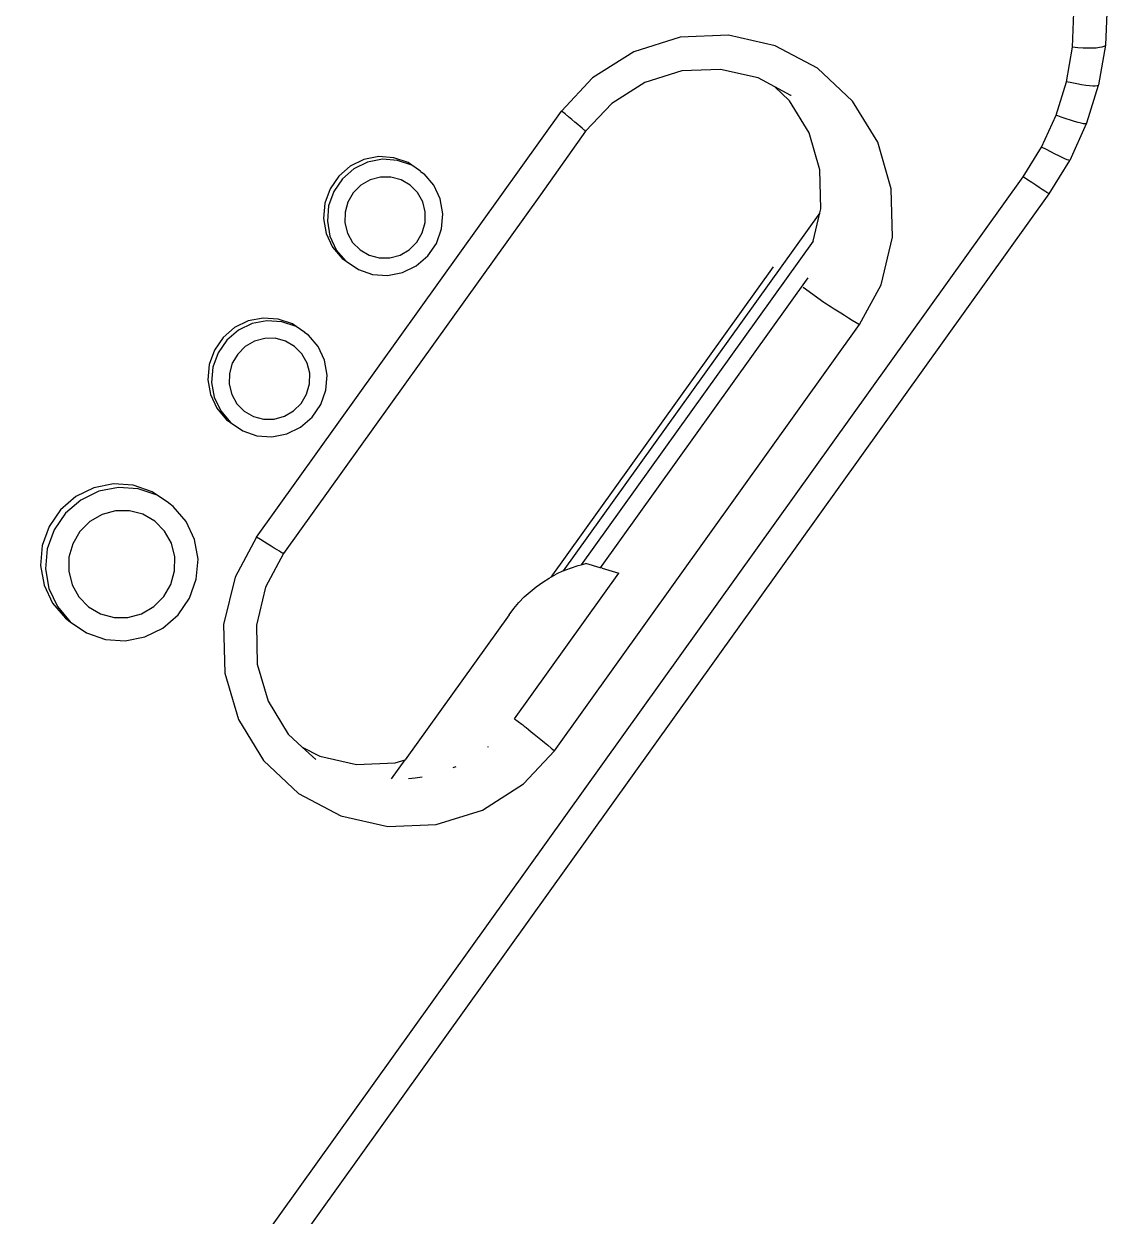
# Model space of a CAD drawing. Header units: metres. Extents: x 141303 to 146299, y 125960 to 127091.
# Drawn here: x 142377.8056 to 142378.0794, y 126613.5617 to 126613.8629 of the extents above; entities that cross this region are included whole.
import ezdxf

# ---------------------------------------------------------------- set-up
doc = ezdxf.new("R2010")
doc.units = ezdxf.units.M
doc.header["$MEASUREMENT"] = 0
doc.layers.add('Edges', color=7, linetype='Continuous')
doc.layers.add('WALL NEW', color=7, linetype='Continuous', lineweight=25)

# ---------------------------------------------------------------- blocks, each defined once
blk = doc.blocks.new('ultrasound machine pl')
at = {"layer": 'Edges'}
for p, q in [((161.244, 61.287), (160.962, 61.207)), ((161.536, 61.293), (161.244, 61.287)), ((161.821, 61.224), (161.536, 61.293)), ((162.077, 61.086), (161.821, 61.224)), ((160.712, 61.058), (160.509, 60.851)), ((160.962, 61.207), (160.712, 61.058)), ((160.962, 61.119), (160.712, 60.97)), ((161.244, 61.199), (160.962, 61.119)), ((161.536, 61.205), (161.244, 61.199)), ((161.821, 61.136), (161.536, 61.205)), ((162.077, 60.998), (161.821, 61.136)), ((162.289, 60.887), (162.077, 61.086)), ((160.712, 60.97), (160.509, 60.763)), ((161.443, 60.881), (161.239, 60.862)), ((161.645, 60.847), (161.443, 60.881)), ((162.289, 60.799), (162.077, 60.998)), ((162.44, 60.641), (162.289, 60.887)), ((160.509, 60.851), (160.368, 60.599)), ((160.509, 60.763), (160.368, 60.511)), ((161.047, 60.792), (160.879, 60.676)), ((161.239, 60.862), (161.047, 60.792)), ((161.831, 60.763), (161.645, 60.847)), ((161.989, 60.634), (161.831, 60.763)), ((162.44, 60.553), (162.289, 60.799)), ((164.504, 60.764), (164.314, 60.652)), ((164.717, 60.825), (164.504, 60.764)), ((164.717, 60.758), (164.504, 60.698)), ((164.939, 60.829), (164.717, 60.825)), ((164.939, 60.763), (164.717, 60.758)), ((165.155, 60.778), (164.939, 60.829)), ((165.155, 60.711), (164.939, 60.763)), ((165.349, 60.673), (165.155, 60.778)), ((165.349, 60.606), (165.155, 60.711)), ((167.384, 60.763), (167.194, 60.65)), ((167.597, 60.823), (167.384, 60.763)), ((167.597, 60.757), (167.384, 60.696)), ((167.819, 60.828), (167.597, 60.823)), ((167.819, 60.761), (167.597, 60.757)), ((168.034, 60.776), (167.819, 60.828)), ((168.034, 60.709), (167.819, 60.761)), ((168.228, 60.671), (168.034, 60.776)), ((168.228, 60.604), (168.034, 60.709)), ((160.368, 60.599), (160.298, 60.32)), ((160.879, 60.676), (160.748, 60.521)), ((162.108, 60.47), (161.989, 60.634)), ((162.522, 60.365), (162.44, 60.641)), ((162.522, 60.277), (162.44, 60.553)), ((164.314, 60.652), (164.161, 60.495)), ((164.314, 60.585), (164.161, 60.428)), ((164.504, 60.698), (164.314, 60.585)), ((165.509, 60.522), (165.349, 60.673)), ((165.509, 60.455), (165.349, 60.606)), ((167.194, 60.65), (167.04, 60.493)), ((167.194, 60.583), (167.04, 60.426)), ((167.384, 60.696), (167.194, 60.583)), ((168.389, 60.52), (168.228, 60.671)), ((168.389, 60.454), (168.228, 60.604)), ((160.368, 60.511), (160.298, 60.232)), ((160.748, 60.521), (160.663, 60.339)), ((162.179, 60.282), (162.108, 60.47)), ((162.522, 60.277), (162.522, 60.365)), ((164.161, 60.495), (164.054, 60.304)), ((164.161, 60.428), (164.054, 60.237)), ((164.441, 60.362), (164.342, 60.245)), ((164.568, 60.45), (164.441, 60.362)), ((164.714, 60.503), (164.568, 60.45)), ((164.868, 60.517), (164.714, 60.503)), ((165.021, 60.492), (164.868, 60.517)), ((165.163, 60.428), (165.021, 60.492)), ((165.282, 60.331), (165.163, 60.428)), ((165.624, 60.336), (165.509, 60.522)), ((165.624, 60.269), (165.509, 60.455)), ((167.04, 60.493), (166.933, 60.302)), ((167.04, 60.426), (166.933, 60.236)), ((167.321, 60.361), (167.222, 60.244)), ((167.448, 60.449), (167.321, 60.361)), ((167.593, 60.502), (167.448, 60.449)), ((167.748, 60.516), (167.593, 60.502)), ((167.901, 60.49), (167.748, 60.516)), ((168.042, 60.426), (167.901, 60.49)), ((168.162, 60.329), (168.042, 60.426)), ((168.503, 60.334), (168.389, 60.52)), ((168.503, 60.267), (168.389, 60.454)), ((160.298, 60.32), (160.298, 60.232)), ((160.298, 60.232), (160.304, 59.945)), ((160.663, 60.339), (160.628, 60.141)), ((162.198, 60.082), (162.179, 60.282)), ((162.528, 60.078), (162.522, 60.277)), ((164.054, 60.304), (164.001, 60.093)), ((164.054, 60.237), (164.001, 60.026)), ((164.342, 60.245), (164.277, 60.107)), ((165.372, 60.207), (165.282, 60.331)), ((165.426, 60.064), (165.372, 60.207)), ((165.686, 60.127), (165.624, 60.336)), ((165.686, 60.06), (165.624, 60.269)), ((166.933, 60.302), (166.88, 60.091)), ((166.933, 60.236), (166.88, 60.024)), ((167.222, 60.244), (167.157, 60.105)), ((168.251, 60.205), (168.162, 60.329)), ((168.305, 60.062), (168.251, 60.205)), ((168.565, 60.125), (168.503, 60.334)), ((168.565, 60.059), (168.503, 60.267)), ((160.628, 60.141), (160.647, 59.94)), ((162.163, 59.884), (162.198, 60.082)), ((162.526, 60.071), (162.528, 60.078)), ((162.528, 59.99), (162.526, 60.071)), ((164.001, 60.093), (164.001, 60.026)), ((164.001, 60.026), (164.005, 59.809)), ((164.277, 60.107), (164.251, 59.957)), ((165.44, 59.912), (165.426, 60.064)), ((165.686, 60.06), (165.686, 60.127)), ((165.69, 59.909), (165.686, 60.06)), ((166.88, 60.091), (166.88, 60.024)), ((166.88, 60.024), (166.885, 59.807)), ((167.157, 60.105), (167.131, 59.955)), ((168.32, 59.91), (168.305, 60.062)), ((168.565, 60.059), (168.565, 60.125)), ((168.57, 59.908), (168.565, 60.059)), ((160.304, 59.945), (160.386, 59.669)), ((160.647, 59.94), (160.718, 59.752)), ((162.078, 59.701), (162.163, 59.884)), ((162.458, 59.711), (162.528, 59.99)), ((164.251, 59.957), (164.265, 59.805)), ((165.414, 59.762), (165.44, 59.912)), ((165.637, 59.631), (165.69, 59.843)), ((165.689, 59.904), (165.69, 59.909)), ((165.69, 59.843), (165.689, 59.904)), ((167.131, 59.955), (167.145, 59.803)), ((168.293, 59.76), (168.32, 59.91)), ((168.517, 59.63), (168.57, 59.841)), ((168.569, 59.903), (168.57, 59.908)), ((168.569, 59.903), (168.57, 59.841)), ((160.386, 59.669), (160.537, 59.424)), ((160.718, 59.752), (160.837, 59.588)), ((161.947, 59.546), (162.078, 59.701)), ((162.317, 59.46), (162.458, 59.711)), ((164.005, 59.809), (164.067, 59.6)), ((164.265, 59.805), (164.319, 59.662)), ((165.349, 59.624), (165.414, 59.762)), ((166.885, 59.807), (166.947, 59.598)), ((167.145, 59.803), (167.199, 59.661)), ((168.229, 59.622), (168.293, 59.76)), ((160.837, 59.588), (160.995, 59.459)), ((161.779, 59.43), (161.947, 59.546)), ((164.067, 59.6), (164.182, 59.414)), ((164.319, 59.662), (164.409, 59.538)), ((164.409, 59.538), (164.529, 59.441)), ((165.123, 59.418), (165.25, 59.506)), ((165.25, 59.506), (165.349, 59.624)), ((165.53, 59.441), (165.637, 59.631)), ((166.947, 59.598), (167.062, 59.412)), ((167.199, 59.661), (167.289, 59.536)), ((167.289, 59.536), (167.408, 59.439)), ((168.003, 59.417), (168.129, 59.505)), ((168.129, 59.505), (168.229, 59.622)), ((168.41, 59.439), (168.517, 59.63)), ((160.537, 59.424), (160.749, 59.225)), ((160.995, 59.459), (161.181, 59.376)), ((161.181, 59.376), (161.383, 59.342)), ((161.383, 59.342), (161.587, 59.36)), ((161.587, 59.36), (161.779, 59.43)), ((162.114, 59.252), (162.317, 59.46)), ((164.182, 59.414), (164.342, 59.263)), ((164.529, 59.441), (164.67, 59.377)), ((164.67, 59.377), (164.823, 59.351)), ((164.823, 59.351), (164.977, 59.366)), ((164.977, 59.366), (165.123, 59.418)), ((165.377, 59.284), (165.53, 59.441)), ((167.062, 59.412), (167.222, 59.261)), ((167.408, 59.439), (167.549, 59.375)), ((167.549, 59.375), (167.702, 59.35)), ((167.702, 59.35), (167.857, 59.364)), ((167.857, 59.364), (168.003, 59.417)), ((168.256, 59.282), (168.41, 59.439)), ((160.749, 59.225), (161.005, 59.086)), ((161.864, 59.104), (162.114, 59.252)), ((164.342, 59.263), (164.537, 59.158)), ((164.537, 59.158), (164.752, 59.106)), ((164.974, 59.111), (165.187, 59.171)), ((165.187, 59.171), (165.377, 59.284)), ((167.222, 59.261), (167.416, 59.156)), ((167.416, 59.156), (167.632, 59.104)), ((167.853, 59.109), (168.066, 59.17)), ((168.066, 59.17), (168.256, 59.282)), ((161.005, 59.086), (161.29, 59.018)), ((161.29, 59.018), (161.582, 59.024)), ((161.582, 59.024), (161.864, 59.104)), ((164.752, 59.106), (164.974, 59.111)), ((167.632, 59.104), (167.853, 59.109)), ((162.216, 58.665), (161.56, 58.399)), ((162.869, 58.75), (162.216, 58.665)), ((162.873, 58.684), (162.869, 58.75)), ((162.869, 58.75), (170.471, 58.75)), ((162.877, 58.62), (162.873, 58.684)), ((170.462, 58.62), (170.466, 58.684)), ((170.466, 58.684), (170.471, 58.75)), ((171.123, 58.665), (170.471, 58.75)), ((171.779, 58.399), (171.123, 58.665)), ((162.881, 58.557), (162.877, 58.62)), ((162.885, 58.499), (162.881, 58.557)), ((162.889, 58.446), (162.885, 58.499)), ((170.45, 58.446), (170.454, 58.499)), ((170.454, 58.499), (170.458, 58.557)), ((170.458, 58.557), (170.462, 58.62)), ((161.56, 58.399), (160.997, 57.975)), ((162.903, 58.295), (162.356, 58.222)), ((162.893, 58.399), (162.889, 58.446)), ((162.896, 58.359), (162.893, 58.399)), ((162.899, 58.328), (162.896, 58.359)), ((162.901, 58.307), (162.899, 58.328)), ((162.904, 58.3), (162.901, 58.307)), ((162.904, 58.3), (162.903, 58.295)), ((169.306, 58.292), (162.903, 58.295)), ((162.904, 58.307), (162.904, 58.3)), ((170.436, 58.295), (169.306, 58.292)), ((170.435, 58.307), (170.435, 58.3)), ((170.435, 58.3), (170.438, 58.307)), ((170.435, 58.3), (170.436, 58.295)), ((170.983, 58.222), (170.436, 58.295)), ((170.438, 58.307), (170.44, 58.328)), ((170.44, 58.328), (170.443, 58.359)), ((170.443, 58.359), (170.446, 58.399)), ((170.446, 58.399), (170.45, 58.446)), ((172.342, 57.975), (171.779, 58.399)), ((162.356, 58.222), (161.83, 58.008)), ((171.509, 58.008), (170.983, 58.222)), ((160.997, 57.975), (160.565, 57.423)), ((161.83, 58.008), (161.379, 57.669)), ((171.96, 57.669), (171.509, 58.008)), ((172.775, 57.423), (172.342, 57.975)), ((161.379, 57.669), (161.033, 57.226)), ((172.306, 57.226), (171.96, 57.669)), ((160.565, 57.423), (160.293, 56.78)), ((173.046, 56.78), (172.775, 57.423)), ((161.033, 57.226), (160.815, 56.711)), ((172.524, 56.711), (172.306, 57.226)), ((160.293, 56.78), (160.2, 56.09)), ((173.139, 56.09), (173.046, 56.78)), ((160.815, 56.711), (160.781, 56.437)), ((172.558, 56.437), (172.524, 56.711)), ((160.781, 56.437), (160.746, 56.171)), ((160.781, 56.437), (160.82, 56.151)), ((172.519, 56.151), (172.558, 56.437)), ((172.593, 56.177), (172.558, 56.437)), ((160.2, 56.09), (160.293, 55.4)), ((160.82, 56.151), (161.033, 55.647)), ((172.306, 55.647), (172.519, 56.146)), ((172.519, 56.146), (172.519, 56.151)), ((172.593, 56.171), (172.593, 56.177)), ((173.046, 55.4), (173.139, 56.09)), ((161.033, 55.647), (161.379, 55.205)), ((171.96, 55.205), (172.306, 55.647)), ((160.293, 55.4), (160.565, 54.756)), ((172.775, 54.756), (173.046, 55.4)), ((161.379, 55.205), (161.498, 55.115)), ((171.509, 54.865), (171.96, 55.205)), ((161.159, 55.115), (161.498, 55.115)), ((164.087, 55.115), (161.498, 55.115)), ((164.087, 55.115), (164.201, 55.112)), ((164.201, 55.112), (164.314, 55.102)), ((164.314, 55.102), (164.427, 55.085)), ((164.427, 55.085), (164.538, 55.061)), ((164.538, 55.061), (164.648, 55.03)), ((164.648, 55.03), (164.756, 54.993)), ((161.307, 54.919), (161.371, 54.844)), ((161.371, 54.844), (161.444, 54.77)), ((164.756, 54.993), (164.861, 54.95)), ((164.861, 54.95), (164.964, 54.9)), ((170.42, 54.938), (164.886, 54.938)), ((165.063, 54.845), (164.964, 54.9)), ((165.063, 54.845), (165.159, 54.783)), ((171.451, 54.842), (165.063, 54.845)), ((171.063, 54.685), (171.451, 54.842)), ((171.451, 54.842), (171.509, 54.865)), ((160.565, 54.756), (160.997, 54.204)), ((165.159, 54.783), (165.251, 54.716)), ((165.251, 54.716), (165.288, 54.685)), ((171.063, 54.685), (165.288, 54.685)), ((165.288, 54.685), (165.339, 54.643)), ((172.342, 54.204), (172.775, 54.756)), ((161.814, 54.481), (161.853, 54.458)), ((165.411, 54.437), (165.339, 54.643)), ((170.587, 54.437), (165.411, 54.437)), ((165.421, 54.41), (165.411, 54.437)), ((165.421, 54.41), (165.504, 54.171)), ((170.435, 54.41), (170.435, 54.041)), ((160.997, 54.204), (161.56, 53.78)), ((162.35, 54.248), (162.362, 54.244)), ((162.904, 54.171), (165.504, 54.171)), ((162.904, 54.171), (162.904, 54.041)), ((171.779, 53.78), (172.342, 54.204)), ((162.901, 53.96), (162.899, 53.917)), ((162.903, 53.996), (162.901, 53.96)), ((162.904, 54.023), (162.903, 53.996)), ((162.904, 54.041), (162.904, 54.023)), ((170.435, 54.041), (170.435, 54.023)), ((170.435, 54.023), (170.436, 53.996)), ((170.436, 53.996), (170.438, 53.96)), ((170.438, 53.96), (170.44, 53.917)), ((162.893, 53.809), (162.889, 53.749)), ((162.896, 53.866), (162.893, 53.809)), ((162.899, 53.917), (162.896, 53.866)), ((170.44, 53.917), (170.443, 53.866)), ((170.443, 53.866), (170.446, 53.809)), ((170.446, 53.809), (170.45, 53.749)), ((161.56, 53.78), (162.216, 53.514)), ((162.881, 53.619), (162.877, 53.554)), ((162.885, 53.685), (162.881, 53.619)), ((162.889, 53.749), (162.885, 53.685)), ((170.45, 53.749), (170.454, 53.685)), ((170.454, 53.685), (170.458, 53.619)), ((170.458, 53.619), (170.462, 53.554)), ((171.123, 53.514), (171.779, 53.78)), ((162.216, 53.514), (162.869, 53.43)), ((162.873, 53.49), (162.869, 53.43)), ((162.877, 53.554), (162.873, 53.49)), ((170.462, 53.554), (170.466, 53.49)), ((170.466, 53.49), (170.471, 53.43)), ((170.471, 53.43), (171.123, 53.514)), ((175.54, 53.261), (175.962, 53.538)), ((162.869, 53.43), (170.471, 53.43)), ((175.083, 53.04), (175.54, 53.261)), ((175.581, 53.193), (175.54, 53.261)), ((175.621, 53.129), (175.581, 53.193)), ((175.66, 53.071), (175.621, 53.129)), ((176.335, 53.211), (175.846, 52.89)), ((174.602, 52.88), (175.083, 53.04)), ((175.115, 52.967), (175.083, 53.04)), ((175.146, 52.899), (175.115, 52.967)), ((175.697, 53.02), (175.66, 53.071)), ((175.731, 52.976), (175.697, 53.02)), ((175.763, 52.941), (175.731, 52.976)), ((175.79, 52.914), (175.763, 52.941)), ((139.073, 52.75), (173.596, 52.75)), ((173.596, 52.75), (174.103, 52.783)), ((173.598, 52.671), (173.596, 52.75)), ((174.103, 52.783), (174.602, 52.88)), ((174.114, 52.704), (174.103, 52.783)), ((174.623, 52.804), (174.602, 52.88)), ((174.644, 52.732), (174.623, 52.804)), ((175.176, 52.837), (175.146, 52.899)), ((175.204, 52.782), (175.176, 52.837)), ((175.23, 52.734), (175.204, 52.782)), ((175.846, 52.89), (175.318, 52.635)), ((175.813, 52.897), (175.79, 52.914)), ((175.832, 52.889), (175.813, 52.897)), ((175.846, 52.89), (175.832, 52.889)), ((173.601, 52.597), (173.598, 52.671)), ((173.603, 52.529), (173.601, 52.597)), ((174.124, 52.631), (174.114, 52.704)), ((174.135, 52.564), (174.124, 52.631)), ((174.664, 52.667), (174.644, 52.732)), ((174.683, 52.608), (174.664, 52.667)), ((174.701, 52.558), (174.683, 52.608)), ((175.307, 52.635), (174.762, 52.453)), ((175.254, 52.695), (175.23, 52.734)), ((175.275, 52.665), (175.254, 52.695)), ((175.293, 52.645), (175.275, 52.665)), ((175.307, 52.635), (175.293, 52.645)), ((175.318, 52.635), (175.307, 52.635)), ((175.322, 52.642), (175.318, 52.635)), ((173.606, 52.469), (173.603, 52.529)), ((173.608, 52.416), (173.606, 52.469)), ((173.61, 52.372), (173.608, 52.416)), ((174.144, 52.503), (174.135, 52.564)), ((174.153, 52.451), (174.144, 52.503)), ((174.161, 52.408), (174.153, 52.451)), ((174.168, 52.374), (174.161, 52.408)), ((174.753, 52.451), (174.183, 52.337)), ((174.717, 52.516), (174.701, 52.558)), ((174.731, 52.484), (174.717, 52.516)), ((174.744, 52.462), (174.731, 52.484)), ((174.753, 52.451), (174.744, 52.462)), ((174.76, 52.45), (174.753, 52.451)), ((174.762, 52.453), (174.76, 52.45)), ((173.615, 52.302), (139.053, 52.302)), ((173.612, 52.339), (173.61, 52.372)), ((173.613, 52.315), (173.612, 52.339)), ((173.615, 52.302), (173.613, 52.315)), ((174.179, 52.339), (173.615, 52.302)), ((174.175, 52.351), (174.168, 52.374)), ((174.179, 52.339), (174.175, 52.351)), ((174.183, 52.337), (174.179, 52.339))]:
    blk.add_line(p, q, dxfattribs=at)

msp = doc.modelspace()

# ---------------------------------------------------------------- block references
at = {"layer": 'WALL NEW', "xscale": 0.01741392623643738, "yscale": 0.01741392623643738, "zscale": 0.01741392623643738, "rotation": 54.38654421764577}
msp.add_blockref('ultrasound machine pl', (142377.04458, 126610.83178), dxfattribs=at)

doc.saveas('drawing.dxf')
